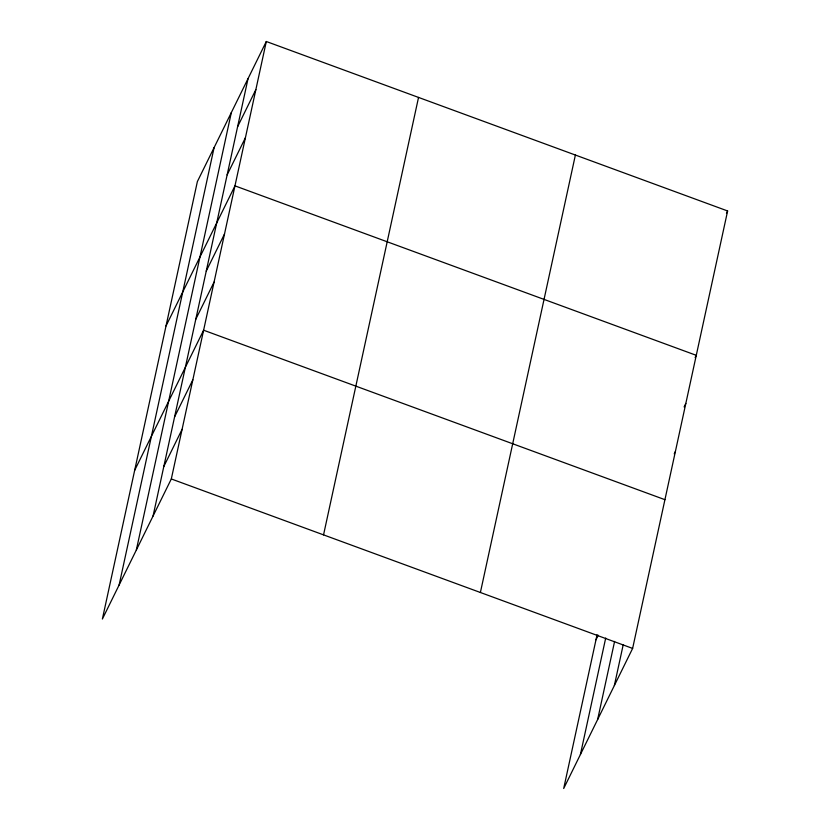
<?xml version="1.0" encoding="UTF-8"?>
<svg xmlns="http://www.w3.org/2000/svg" width="830" height="830" viewBox="0 0 830 830"><rect width="100%" height="100%" fill="white"/><g stroke="black" fill="none" stroke-linecap="round" stroke-linejoin="round"><path stroke-width="1.25" d="M119.105 585.057L214.099 147.605M136.328 550.051L231.321 112.6M153.052 516.073L248.046 78.622M266.306 41.5L197.374 181.583L102.381 619.035L171.312 478.952L266.306 41.5L727.62 210.965L632.626 648.417L563.695 788.5L597.092 634.701M323.544 534.873L418.538 97.421M480.394 592.485L575.387 155.044M580.409 754.522L605.713 638.011M597.642 719.506L614.594 641.424M614.356 685.528L623.237 644.63M237.598 126.741L255.858 89.619M227.14 174.86L245.41 137.739M166.031 325.941L234.963 185.858L696.266 355.323L695.125 357.637M206.245 271.099L224.515 233.977M195.797 319.218L214.067 282.096M134.678 470.309L203.609 330.216L664.923 499.681M174.58 416.909L192.851 379.798M163.821 466.491L182.081 429.369M726.478 213.279L727.62 210.965M684.107 406.918L685.819 403.442M674.23 453.875L675.371 451.562M595.992 639.764L598.223 635.24M171.312 478.952L632.626 648.417"/></g></svg>
